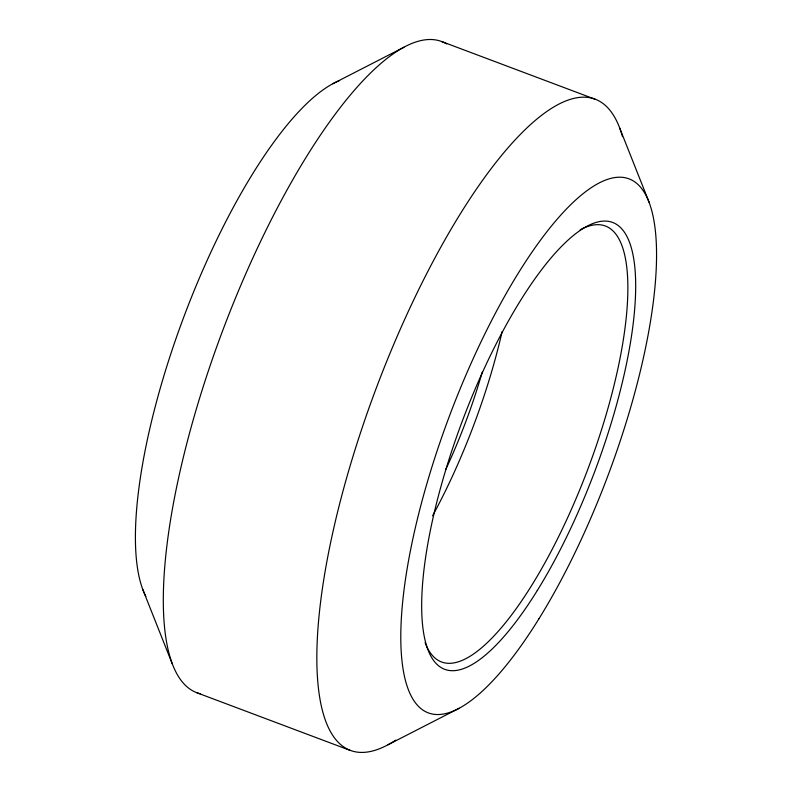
<?xml version="1.0" encoding="UTF-8"?>
<svg xmlns="http://www.w3.org/2000/svg" width="792" height="792" viewBox="0 0 792 792"><rect width="100%" height="100%" fill="white"/><g stroke="black" fill="none" stroke-linecap="round" stroke-linejoin="round"><path stroke-width="1.19" d="M332.769 83.764L403.94 47.253M388.06 744.747L459.231 708.236M441.55 41.491L595.059 99.228M196.941 692.772L350.45 750.509M619.691 128.037L649.192 202.475M142.808 589.525L172.31 663.963M395.822 740.094A347.846 103.247 -69.4 0 1 375.933 389.001A347.846 103.247 -69.4 0 1 622.482 136.6M145.876 596.435A285.268 84.675 -69.4 0 1 183.912 316.681A285.268 84.675 -69.4 0 1 339.639 80.536M200.178 693.772A347.846 103.247 -69.4 0 1 223.77 327.72A347.846 103.247 -69.4 0 1 446.648 43.936M580.189 229.799A232.868 69.122 -69.4 0 1 588.308 467.953A232.868 69.122 -69.4 0 1 425.116 642.659M502.098 331.66A232.868 69.122 -69.4 0 1 432.59 515.81M482.338 371.814A203.762 60.479 -69.4 0 1 445.748 469.488M537.303 590.505A238.689 70.844 -69.4 0 0 616.78 224.542A238.689 70.844 -69.4 0 0 431.987 522.661A238.689 70.844 -69.4 0 0 537.303 590.505M538.986 618.72A285.268 84.675 -69.4 0 0 633.966 181.348A285.268 84.675 -69.4 0 0 413.117 537.639A285.268 84.675 -69.4 0 0 538.986 618.72"/></g></svg>
